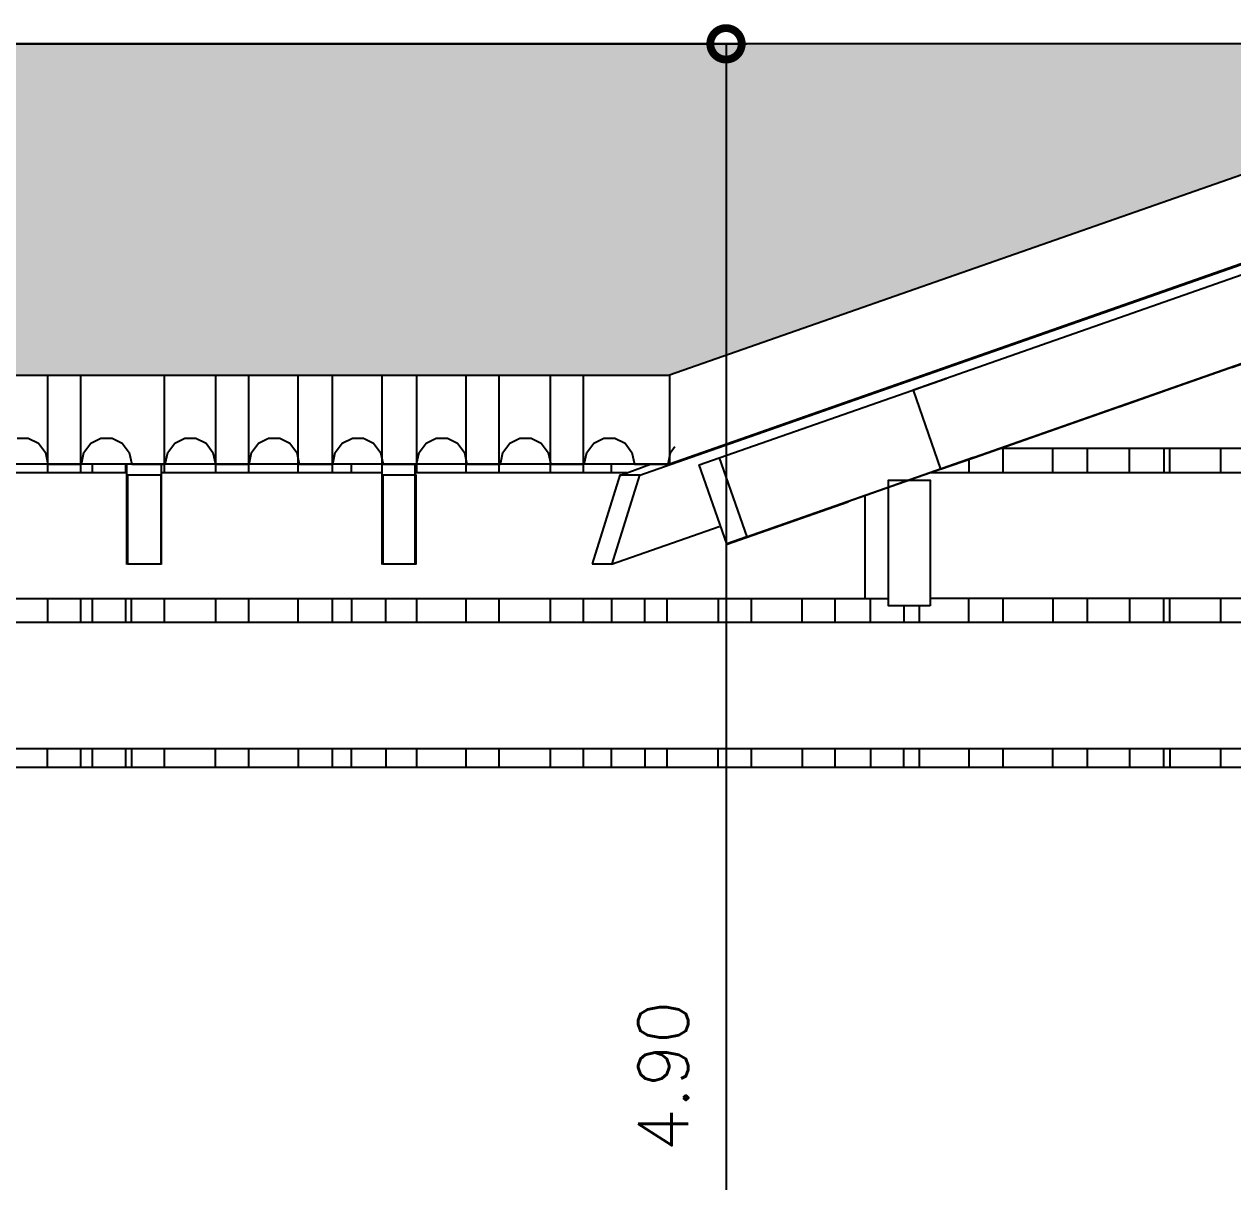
# Model space of a CAD drawing. Extents: x 500 to 638, y 181 to 267.
# Drawn here: x 615.952 to 618.837, y 224.269 to 227.03 of the extents above; entities that cross this region are included whole.
import ezdxf

# ---------------------------------------------------------------- set-up
doc = ezdxf.new("R2010")
doc.units = 0
doc.header["$LTSCALE"] = 7
doc.layers.get('0').update_dxf_attribs({"linetype": 'CONTINUOUS'})
doc.layers.get('DEFPOINTS').update_dxf_attribs({"linetype": 'CONTINUOUS'})
doc.layers.add('ALVENARIA', color=7, linetype='CONTINUOUS')
doc.layers.add('COTA', color=1, linetype='CONTINUOUS')
doc.styles.add('SIMPLEX', font='SIMPLEX.SHX')
doc.dimstyles.new('DIM50', dxfattribs={"dimtxt": 0.12, "dimasz": 0.15, "dimexe": 0.05, "dimexo": 0.09, "dimgap": 0.09, "dimtad": 1, "dimzin": 0, "dimdsep": 46, "dimtxsty": 'SIMPLEX', "dimblk1": 'DOTSMALL', "dimblk2": 'DOTSMALL', "dimsah": 1, "dimcen": 0.09, "dimadec": 0, "dimazin": 0, "dimtfac": 1, "dimtix": 1, "dimtofl": 0, "dimtmove": 2, "dimatfit": 3, "dimldrblk": 'DOTSMALL', "dimfxl": 1, "dimtolj": 1, "dimtzin": 0, "dimarcsym": 0})

# ---------------------------------------------------------------- blocks, each defined once
blk = doc.blocks.new('_DOTSMALL')
at = {"color": 0, "linetype": 'ByBlock', "const_width": 0.5}
blk.add_lwpolyline([(-0.0625, 0, 1), (0.0625, 0, 1)], format="xyb", close=True, dxfattribs=at)
blk = doc.blocks.new('*D220')
at = {"layer": 'COTA', "color": 0, "lineweight": -2}
for p, q in [((614.5481, 226.9828), (617.6774, 226.9828)), ((617.6274, 226.9828), (617.6274, 222.058)), ((615.7222, 222.058), (617.6774, 222.058))]:
    blk.add_line(p, q, dxfattribs=at)
at = {"layer": 'DEFPOINTS', "color": 0}
for p in [(614.4581, 226.9828), (615.6322, 222.058), (617.6274, 222.058)]:
    blk.add_point(p, dxfattribs=at)
at = {"layer": 'COTA', "color": 0, "lineweight": -2, "xscale": 0.15, "yscale": 0.15, "zscale": 0.15}
for p, rotation in [((617.6274, 226.9828), 90), ((617.6274, 222.058), 270)]:
    blk.add_blockref('_DOTSMALL', p, dxfattribs=dict(at, rotation=rotation))
at = {"layer": 'COTA', "color": 0, "insert": (617.4774, 224.5204), "char_height": 0.12, "attachment_point": 5, "rotation": 90, "style": 'SIMPLEX'}
blk.add_mtext('\\A1;4.90', dxfattribs=at)

msp = doc.modelspace()

# ---------------------------------------------------------------- hatches: boundary and pattern name
at = {"layer": 'COTA'}
h = msp.add_hatch(dxfattribs=at)
h.set_pattern_fill('SPANTILE', color=256, scale=0.15, style=0)
h.set_pattern_definition([(0, (-0.015, 0), (0, 0.15), [0.03, -0.12]), (0, (0.06, 0.03), (0, 0.15), [0.03, -0.12]), (0, (0.06, 0.045), (0, 0.15), [0.03, -0.12]), (90, (0, 0), (-0.15, 9e-18), [0.15]), (45, (0, 0), (0, 0.150000004), [0.042426405, -0.16970563]), (45, (0.015, 0), (0, 0.150000004), [0.02121321, -0.190918824]), (135, (0, 0), (-0.150000004, 0), [0.042426405, -0.16970563]), (135, (0.135, 0), (-0.150000004, 0), [0.02121321, -0.190918824]), (26.565051, (0.03, 0.015), (0.15, 1e-10), [0.03354, -0.301870197]), (153.434949, (-0.03, 0.015), (-0.15, 1e-10), [0.03354, -0.301870197]), (26.565051, (0.03, 0.03), (0.15, 1e-10), [0.03354, -0.301870197]), (153.434949, (-0.03, 0.03), (-0.15, 1e-10), [0.03354, -0.301870197])])
h.paths.add_polyline_path([(619.426, 226.8692), (619.1014, 226.9828), (610.5067, 226.9828), (610.5067, 226.1924), (617.4925, 226.1924)])

# ---------------------------------------------------------------- linework, layer by layer
at = {"layer": 'ALVENARIA'}
for p, q in [((619.1014, 226.9828), (610.5067, 226.9828)), ((617.4193, 225.9535), (619.3724, 226.6366)), ((619.426, 226.6309), (618.0741, 226.1567)), ((619.426, 226.4192), (617.6281, 225.7889)), ((618.2208, 225.9959), (619.426, 226.4192)), ((618.8361, 226.2113), (619.426, 226.4192)), ((618.568, 226.1182), (618.8333, 226.2113)), ((618.8361, 226.2113), (618.7571, 226.184)), ((618.8333, 226.2113), (618.8361, 226.2113)), ((616.008, 226.1916), (616.008, 225.9601)), ((616.0871, 226.1916), (616.0871, 225.9601)), ((616.2875, 225.9601), (616.2875, 226.1916)), ((616.4088, 226.1916), (616.4088, 225.9601)), ((616.4878, 226.1916), (616.4878, 225.9601)), ((616.6064, 225.9601), (616.6064, 226.1916)), ((616.6882, 225.9601), (616.6882, 226.1916)), ((616.8068, 225.7409), (616.8068, 226.1916)), ((616.8886, 226.1916), (616.8886, 225.9601)), ((617.0072, 225.9601), (617.0072, 226.1916)), ((617.0862, 225.9601), (617.0862, 226.1916)), ((617.2076, 226.1916), (617.2076, 225.9601)), ((617.2866, 226.1916), (617.2866, 225.9601)), ((618.1531, 226.184), (617.5632, 225.978)), ((618.0741, 226.1567), (618.1531, 226.185)), ((618.1531, 226.185), (618.1531, 226.184)), ((618.7571, 226.184), (618.7543, 226.184)), ((618.0741, 226.1567), (618.139, 225.9686)), ((618.2829, 226.0184), (619.0083, 226.0184)), ((618.2886, 225.9601), (618.2886, 226.0184)), ((618.4071, 225.9601), (618.4071, 226.0184)), ((618.489, 226.0184), (618.489, 225.9601)), ((618.5906, 225.9601), (618.5906, 226.0184)), ((618.6724, 226.0184), (618.6724, 225.9601)), ((618.6865, 225.9601), (618.6865, 226.0184)), ((618.8079, 226.0184), (618.8079, 225.9601)), ((616.1153, 225.9601), (616.1153, 225.9799)), ((616.1943, 225.9799), (616.1943, 225.9601)), ((616.1971, 225.7409), (616.1971, 225.9799)), ((616.279, 225.9799), (616.279, 225.7409)), ((616.7334, 225.9601), (616.7334, 225.9799)), ((616.8858, 225.7409), (616.8858, 225.9799)), ((617.3543, 225.9601), (617.3543, 225.9799)), ((617.3741, 225.9535), (617.4475, 225.9799)), ((618.218, 225.9959), (617.6761, 225.8058)), ((618.139, 225.9686), (618.2208, 225.9959)), ((618.2067, 225.9912), (618.2067, 225.9601)), ((618.218, 225.9968), (618.2208, 225.9959)), ((615.6693, 225.9601), (616.1971, 225.9601)), ((616.279, 225.9601), (616.8068, 225.9601)), ((616.8858, 225.9601), (617.391, 225.9601)), ((618.1164, 225.9601), (620.7865, 225.9601)), ((617.6281, 225.7889), (617.9188, 225.8905)), ((617.9583, 225.9037), (617.9583, 225.66)), ((617.6112, 225.8312), (617.3543, 225.7409)), ((605.9911, 225.66), (618.0148, 225.66)), ((616.008, 225.66), (616.008, 225.6026)), ((616.0871, 225.66), (616.0871, 225.6026)), ((616.1153, 225.6026), (616.1153, 225.66)), ((616.1943, 225.66), (616.1943, 225.6026)), ((616.2084, 225.6026), (616.2084, 225.66)), ((616.2875, 225.6026), (616.2875, 225.66)), ((616.4088, 225.66), (616.4088, 225.6026)), ((616.4878, 225.66), (616.4878, 225.6026)), ((616.6064, 225.6026), (616.6064, 225.66)), ((616.6882, 225.6026), (616.6882, 225.66)), ((616.7334, 225.66), (616.7334, 225.6026)), ((616.8153, 225.6026), (616.8153, 225.66)), ((616.8886, 225.66), (616.8886, 225.6026)), ((617.0072, 225.6026), (617.0072, 225.66)), ((617.0862, 225.6026), (617.0862, 225.66)), ((617.2076, 225.66), (617.2076, 225.6026)), ((617.2866, 225.66), (617.2866, 225.6026)), ((617.3543, 225.66), (617.3543, 225.6026)), ((617.4334, 225.6026), (617.4334, 225.66)), ((617.487, 225.6026), (617.487, 225.66)), ((617.6084, 225.66), (617.6084, 225.6026)), ((617.6874, 225.66), (617.6874, 225.6026)), ((617.8088, 225.6026), (617.8088, 225.66)), ((617.8878, 225.6026), (617.8878, 225.66)), ((617.9725, 225.6026), (617.9725, 225.66)), ((620.7865, 225.66), (618.1136, 225.66)), ((618.2067, 225.6026), (618.2067, 225.66)), ((618.2886, 225.6026), (618.2886, 225.66)), ((618.4071, 225.66), (618.4071, 225.6026)), ((618.489, 225.66), (618.489, 225.6026)), ((618.5906, 225.66), (618.5906, 225.6026)), ((618.6724, 225.6026), (618.6724, 225.66)), ((618.6865, 225.6026), (618.6865, 225.66)), ((618.8079, 225.66), (618.8079, 225.6026)), ((618.0515, 225.6412), (618.0515, 225.6026)), ((618.0882, 225.6412), (618.0882, 225.6026)), ((620.6848, 225.6026), (610.5067, 225.6026)), ((610.5067, 225.3025), (620.6848, 225.3025)), ((616.008, 225.2573), (616.008, 225.3025)), ((616.0871, 225.3025), (616.0871, 225.2573)), ((616.1153, 225.2573), (616.1153, 225.3025)), ((616.1943, 225.3025), (616.1943, 225.2573)), ((616.2084, 225.3025), (616.2084, 225.2573)), ((616.2875, 225.2573), (616.2875, 225.3025)), ((616.4088, 225.2573), (616.4088, 225.3025)), ((616.4878, 225.3025), (616.4878, 225.2573)), ((616.6064, 225.3025), (616.6064, 225.2573)), ((616.6882, 225.2573), (616.6882, 225.3025)), ((616.7334, 225.2573), (616.7334, 225.3025)), ((616.8153, 225.3025), (616.8153, 225.2573)), ((616.8886, 225.3025), (616.8886, 225.2573)), ((617.0072, 225.2573), (617.0072, 225.3025)), ((617.0862, 225.2573), (617.0862, 225.3025)), ((617.2076, 225.3025), (617.2076, 225.2573)), ((617.2866, 225.3025), (617.2866, 225.2573)), ((617.3543, 225.2573), (617.3543, 225.3025)), ((617.4334, 225.3025), (617.4334, 225.2573)), ((617.487, 225.2573), (617.487, 225.3025)), ((617.6084, 225.2573), (617.6084, 225.3025)), ((617.6874, 225.3025), (617.6874, 225.2573)), ((617.8088, 225.3025), (617.8088, 225.2573)), ((617.8878, 225.2573), (617.8878, 225.3025)), ((617.9725, 225.3025), (617.9725, 225.2573)), ((618.0515, 225.2573), (618.0515, 225.3025)), ((618.0882, 225.3025), (618.0882, 225.2573)), ((618.2067, 225.3025), (618.2067, 225.2573)), ((618.2886, 225.2573), (618.2886, 225.3025)), ((618.4071, 225.2573), (618.4071, 225.3025)), ((618.489, 225.3025), (618.489, 225.2573)), ((618.5906, 225.3025), (618.5906, 225.2573)), ((618.6724, 225.2573), (618.6724, 225.3025)), ((618.6865, 225.3025), (618.6865, 225.2573)), ((618.8079, 225.3025), (618.8079, 225.2573)), ((614.9581, 225.2573), (622.7472, 225.2573))]:
    msp.add_line(p, q, dxfattribs=at)
for points in [[(619.4288, 226.6583), (619.4288, 226.8702), (617.4925, 226.1924), (617.4925, 225.9805), (619.4288, 226.6583)], [(619.4288, 226.6583), (617.4925, 225.9805)], [(607.8887, 225.9805), (606.293, 225.9805), (606.293, 226.1924), (617.4925, 226.1924), (617.4925, 225.9805), (607.8887, 225.9805)], [(615.9356, 226.0425), (615.9623, 226.0425), (615.9864, 226.0302), (616.003, 226.0081), (616.009, 225.9805), (616.089, 225.9805), (616.0949, 226.0081), (616.1116, 226.0302), (616.1356, 226.0425), (616.1623, 226.0425), (616.1864, 226.0302), (616.203, 226.0081), (616.209, 225.9805), (616.289, 225.9805), (616.2949, 226.0081), (616.3116, 226.0302), (616.3356, 226.0425), (616.3623, 226.0425), (616.3864, 226.0302), (616.403, 226.0081), (616.409, 225.9805), (616.489, 225.9805), (616.4949, 226.0081), (616.5116, 226.0302), (616.5356, 226.0425), (616.5623, 226.0425), (616.5864, 226.0302), (616.603, 226.0081), (616.609, 225.9805), (616.689, 225.9805), (616.6949, 226.0081), (616.7116, 226.0302), (616.7356, 226.0425), (616.7623, 226.0425), (616.7864, 226.0302), (616.803, 226.0081), (616.809, 225.9805), (616.889, 225.9805), (616.8949, 226.0081), (616.9116, 226.0302), (616.9356, 226.0425), (616.9623, 226.0425), (616.9864, 226.0302), (617.003, 226.0081), (617.009, 225.9805), (617.089, 225.9805), (617.0949, 226.0081), (617.1116, 226.0302), (617.1356, 226.0425), (617.1623, 226.0425), (617.1864, 226.0302), (617.203, 226.0081), (617.209, 225.9805), (617.289, 225.9805), (617.2949, 226.0081), (617.3116, 226.0302), (617.3356, 226.0425), (617.3623, 226.0425), (617.3864, 226.0302), (617.403, 226.0081), (617.409, 225.9805), (617.489, 225.9805), (617.4949, 226.0081), (617.5054, 226.0221)], [(617.6768, 225.8067), (617.6296, 225.7902), (617.5635, 225.9789), (617.6107, 225.9954), (617.6768, 225.8067)], [(616.1992, 225.7422), (616.2792, 225.7422), (616.2792, 225.9541), (616.1992, 225.9541), (616.1992, 225.7422)], [(616.8081, 225.7422), (616.8881, 225.7422), (616.8881, 225.9541), (616.8081, 225.9541), (616.8081, 225.7422)], [(617.3081, 225.7422), (617.3553, 225.7422), (617.4214, 225.9541), (617.3742, 225.9541), (617.3081, 225.7422)], [(618.1149, 225.6425), (618.0149, 225.6425), (618.0149, 225.9425), (618.1149, 225.9425), (618.1149, 225.6425)]]:
    msp.add_lwpolyline(points, dxfattribs=at)

# ---------------------------------------------------------------- dimensions: what is measured, and where the dimension line sits
at = {"layer": 'COTA'}
dim = msp.add_linear_dim(base=(617.6274, 222.058), p1=(614.4581, 226.9828), p2=(615.6322, 222.058), angle=90, text='4.90', dimstyle='DIM50', dxfattribs=at)
dim.commit()
dim.dimension.update_dxf_attribs({"geometry": '*D220', "text_midpoint": (617.4774, 224.5204)})

doc.saveas('drawing.dxf')
